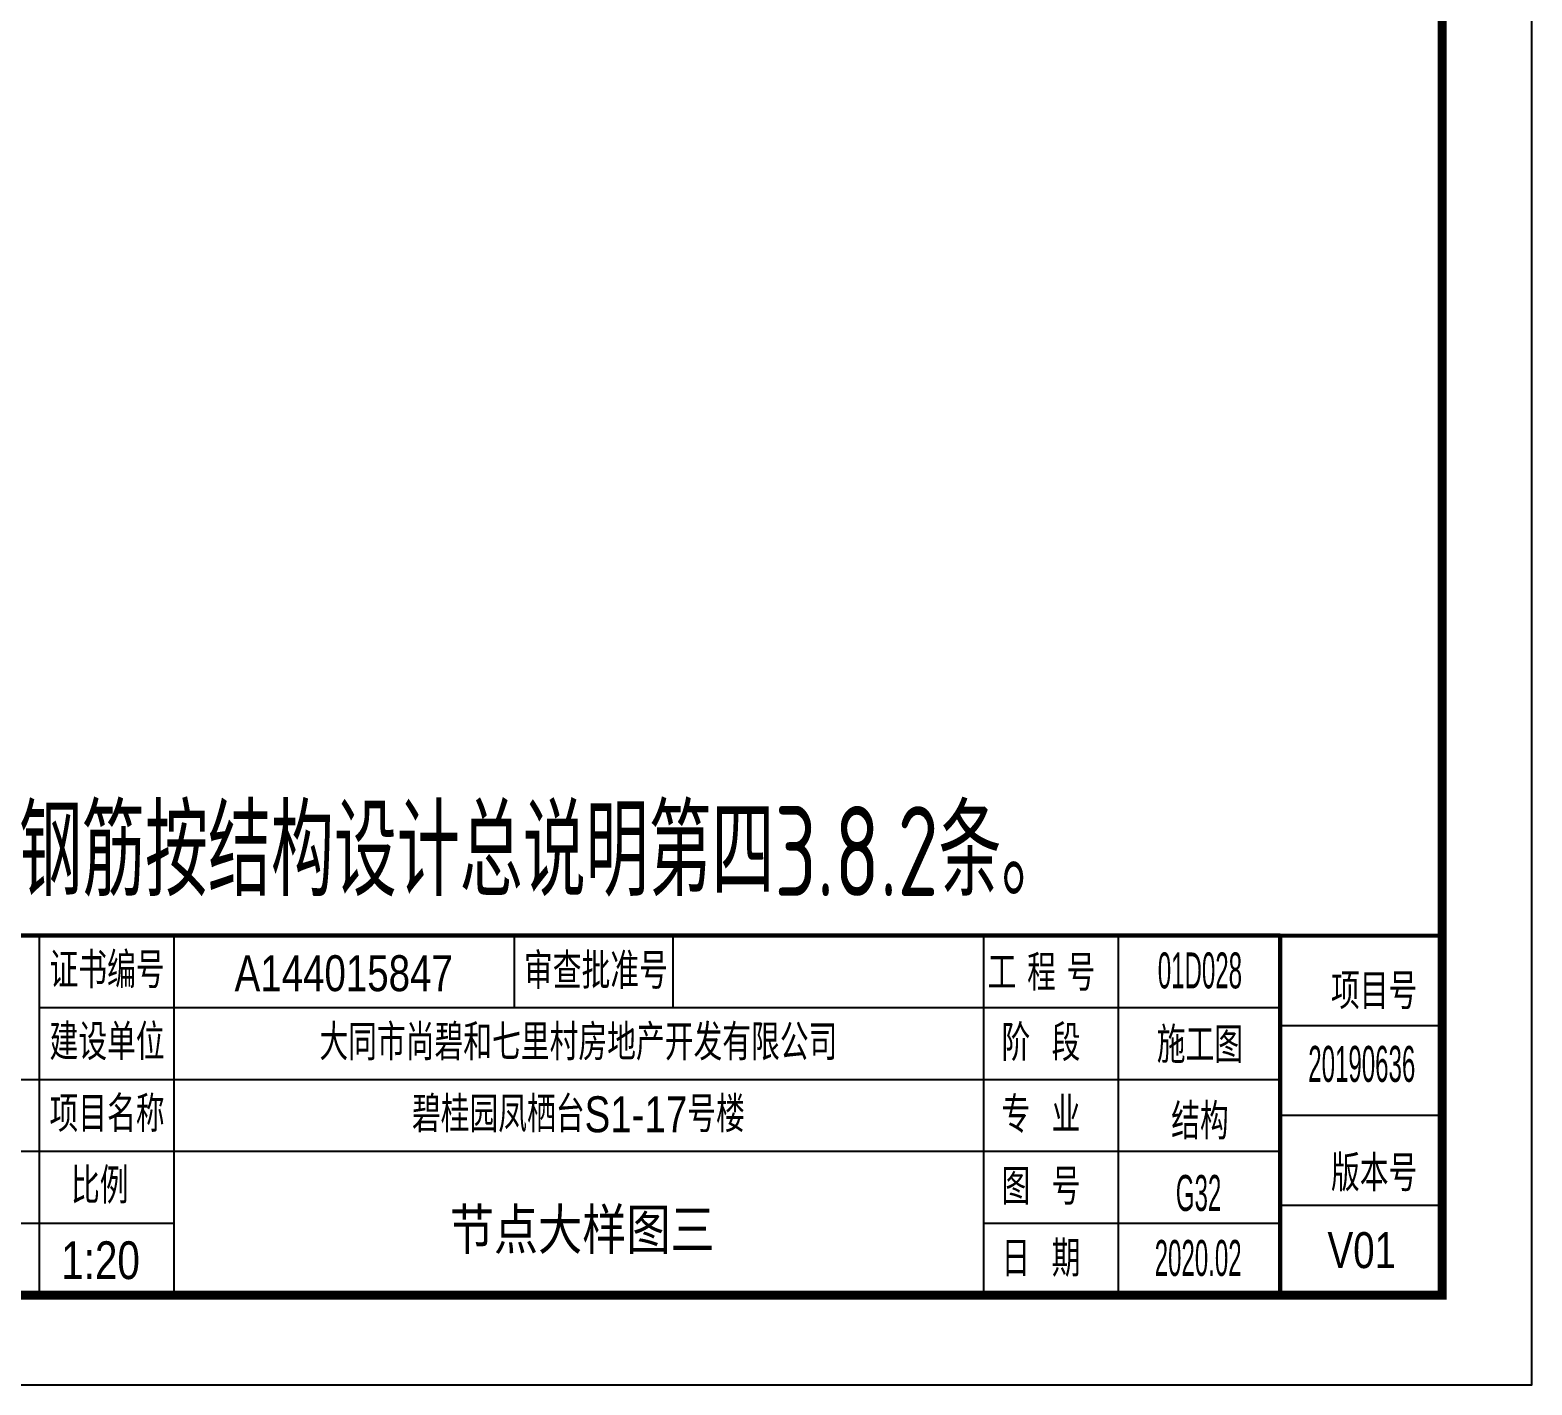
# Model space of a CAD drawing. Extents: x -129922 to 1190196, y -520662 to 139923.
# Drawn here: x 59487 to 62827, y -351382 to -348367 of the extents above; entities that cross this region are included whole.
import ezdxf
from ezdxf.enums import TextEntityAlignment as Align

# ---------------------------------------------------------------- set-up
doc = ezdxf.new("R2010")
doc.units = 0
doc.header["$LTSCALE"] = 1000
doc.header["$MEASUREMENT"] = 0
doc.layers.add('S-通用-TEXT', color=7, linetype='Continuous', lineweight=20)
doc.layers.add('Y-云图图框', color=7, linetype='Continuous')
doc.styles.add('_YT_Name', font='', dxfattribs={"width": 0.8})
doc.styles.add('_YT_Sign_Text', font='ros.shx', dxfattribs={"width": 0.8, "bigfont": 'hztxt.shx'})
doc.styles.get("Standard").update_dxf_attribs({"font": 'gbenor.shx', "bigfont": 'gbcbig.shx'})
doc.styles.add('TSSD_Rein', font='tssdeng.shx', dxfattribs={"width": 0.7, "bigfont": 'hztxt.shx'})
doc.styles.get('_YT_Name').set_extended_font_data('SimHei')

# ---------------------------------------------------------------- blocks, each defined once
blk = doc.blocks.new('ECMCTK_A1_竖_单行图名--0')
for p, q in [((427.98, 50), (427.98, 26)), ((428, 50), (428, 10)), ((442.98, 50), (442.98, 10)), ((480.8, 50), (480.8, 42)), ((498.48, 50), (498.48, 42)), ((533, 50), (533, 10)), ((548, 50), (548, 10)), ((566, 50.01), (584, 50)), ((566, 50.01), (566, 10)), ((428, 42), (566, 42)), ((566, 40.01), (584, 40.01)), ((326, 34), (566, 34)), ((566, 30.01), (584, 30)), ((326, 26), (566, 26)), ((566, 20), (584, 20)), ((326, 18), (442.96, 18)), ((533, 18), (566, 18))]:
    blk.add_line(p, q)
at = {"color": 4}
blk.add_lwpolyline([(0, 0), (594, 0), (594, 841), (0, 841)], close=True, dxfattribs=at)
for points, const_width in [([(10, 10), (584, 10), (584, 816), (10, 816)], 1), ([(326, 10), (584, 10), (584, 50), (326, 50)], 0.45)]:
    blk.add_lwpolyline(points, close=True, dxfattribs=dict(const_width=const_width))
at = {"const_width": 0.45}
for points in [[(326, 10), (326, 50.01), (566, 50.01)], [(566, 50.01), (566, 10)]]:
    blk.add_lwpolyline(points, dxfattribs=at)
at = {"style": '_YT_Sign_Text', "width": 0.8}
for s, p in [('证书编号', (429.15, 44.14)), ('审查批准号', (481.91, 44.06)), ('工 程 号', (533.47, 43.85)), ('项目号', (571.65, 41.8)), ('建设单位', (429.15, 36.14)), ('阶  段', (535.01, 36.05)), ('项目名称', (429.15, 28.14)), ('专  业', (535.01, 28.05)), ('版本号', (571.65, 21.55)), ('比例', (431.54, 20.16)), ('图  号', (535.01, 20.05)), ('日  期', (535.01, 12.05))]:
    blk.add_text(s, height=4, dxfattribs=at).set_placement(p)
at = {"color": 80, "flags": 3}
for tag, height, p in [('YTHQINS', 3, (593.31, 817.5)), ('ECMCKEY', 3, (440.09, 590.57)), ('YTTQINS', 3.75, (595.35, 11.88)), ('YTFRAME', 3, (375.97, 4.92)), ('YTBARCODE_T1', 3, (493.74, 4.57))]:
    blk.add_attdef(tag, text='', height=height, dxfattribs=at).set_placement(p, align=Align.MIDDLE_CENTER)
for tag, height, style, width, p in [('工程号', 4, '_YT_Sign_Text', 0.5, (557.08, 44.12)), ('证书编号', 4, '_YT_Sign_Text', 0.8, (461.87, 43.81)), ('审查批准号', 4, '_YT_Sign_Text', 0.8, (514.06, 43.81)), ('设计单位', 6, '_YT_Name', 0.8, (376.75, 38.6)), ('建设单位', 4, '_YT_Sign_Text', 0.8, (487.96, 36.11)), ('阶段', 4, '_YT_Sign_Text', 0.8, (557.08, 35.81)), ('项目号', 4, '_YT_Sign_Text', 0.5, (575.08, 33.72)), ('项目名称', 4, '_YT_Sign_Text', 0.8, (487.96, 28.11)), ('专业', 4, '_YT_Sign_Text', 0.8, (557.08, 27.31)), ('图纸编号', 4, '_YT_Sign_Text', 0.5, (556.93, 19.36)), ('图纸名称', 4.5, '_YT_Name', 0.8, (488.39, 15.06)), ('版本号', 4, '_YT_Sign_Text', 0.8, (575.08, 13)), ('出图比例', 4.2, '_YT_Sign_Text', 0.8, (434.82, 11.78)), ('日期', 4, '_YT_Sign_Text', 0.5, (556.88, 12.13))]:
    blk.add_attdef(tag, text='', height=height, dxfattribs=dict(style=style, width=width)).set_placement(p, align=Align.CENTER)
at = {"style": '_YT_Sign_Text', "width": 0.8, "flags": 3}
for tag, p, height in [('{校对人}', (411.35, 26.53), 6.24), ('[审定人]', (343.95, 27.81), 4.1), ('{审定人}', (358.87, 26.45), 6.24), ('[校对人]', (395.23, 27.82), 4.1), ('{审核人}', (359.98, 18.44), 6.24), ('{设计人}', (411.48, 18.54), 6.24), ('[审核人]', (344.01, 19.76), 4.1), ('[设计人]', (395.47, 20.21), 4.1), ('{项目负责人}', (361.28, 10.72), 6.24), ('{专业负责人}', (411.58, 10.36), 6.24), ('[项目负责人]', (343.78, 12.01), 4.1), ('[专业负责人]', (395.74, 11.77), 4.1)]:
    blk.add_attdef(tag, p, '', height=height, dxfattribs=at)
at = {"color": 80, "flags": 3}
for tag, p in [('YTQRCODE', (304.56, 12.07)), ('YTBZSIT', (10, 10)), ('EXT_TK_LEFT', (10, 10))]:
    blk.add_attdef(tag, p, '', height=3, dxfattribs=at)

msp = doc.modelspace()

# ---------------------------------------------------------------- block references
at = {"layer": 'Y-云图图框'}
ref = msp.add_blockref('ECMCTK_A1_竖_单行图名--0', (50947.3, -351381.8), dxfattribs=dict(at, xscale=20, yscale=20, zscale=20))
ref.add_attrib('图纸编号', 'G32', dxfattribs={"layer": '0', "height": 80, "style": '_YT_Sign_Text', "width": 0.5}).set_placement((62085.8, -350994.6), align=Align.CENTER)
ref.add_attrib('图纸名称', '节点大样图三', dxfattribs={"layer": '0', "height": 90, "style": '_YT_Name', "width": 0.8}).set_placement((60715, -351080.5), align=Align.CENTER)
ref.add_attrib('版本号', 'V01', dxfattribs={"layer": '0', "height": 80, "style": '_YT_Sign_Text', "width": 0.8}).set_placement((62448.8, -351121.8), align=Align.CENTER)
ref.add_attrib('项目名称', '碧桂园凤栖台S1-17号楼', dxfattribs={"layer": '0', "height": 80, "style": '_YT_Sign_Text', "width": 0.8}).set_placement((60706.5, -350819.5), align=Align.CENTER)
ref.add_attrib('出图比例', '1:20', dxfattribs={"layer": '0', "height": 84, "style": '_YT_Sign_Text', "width": 0.8}).set_placement((59643.8, -351146.2), align=Align.CENTER)
ref.add_attrib('工程号', '01D028', dxfattribs={"layer": '0', "height": 80, "style": '_YT_Sign_Text', "width": 0.5}).set_placement((62088.8, -350499.4), align=Align.CENTER)
ref.add_attrib('阶段', '施工图', dxfattribs={"layer": '0', "height": 80, "style": '_YT_Sign_Text', "width": 0.8}).set_placement((62088.8, -350665.5), align=Align.CENTER)
ref.add_attrib('专业', '结构', dxfattribs={"layer": '0', "height": 80, "style": '_YT_Sign_Text', "width": 0.8}).set_placement((62088.8, -350835.6), align=Align.CENTER)
ref.add_attrib('日期', '2020.02', dxfattribs={"layer": '0', "height": 80, "style": '_YT_Sign_Text', "width": 0.5}).set_placement((62084.9, -351139.2), align=Align.CENTER)
ref.add_attrib('项目号', '20190636', dxfattribs={"layer": '0', "height": 80, "style": '_YT_Sign_Text', "width": 0.5}).set_placement((62448.8, -350707.4), align=Align.CENTER)
ref.add_attrib('建设单位', '大同市尚碧和七里村房地产开发有限公司', dxfattribs={"layer": '0', "height": 80, "style": '_YT_Sign_Text', "width": 0.8}).set_placement((60706.5, -350659.5), align=Align.CENTER)
ref.add_attrib('证书编号', 'A144015847', dxfattribs={"layer": '0', "height": 80, "style": '_YT_Sign_Text', "width": 0.8}).set_placement((60184.6, -350505.6), align=Align.CENTER)

# ---------------------------------------------------------------- texts
at = {"layer": 'S-通用-TEXT', "style": 'TSSD_Rein', "width": 0.7}
msp.add_text('注：图中H为建筑面层标高。飘板底抗裂钢筋按结构设计总说明第四3.8.2条。 ', height=200, dxfattribs=at).set_placement((56967.1, -350294))

doc.saveas('drawing.dxf')
